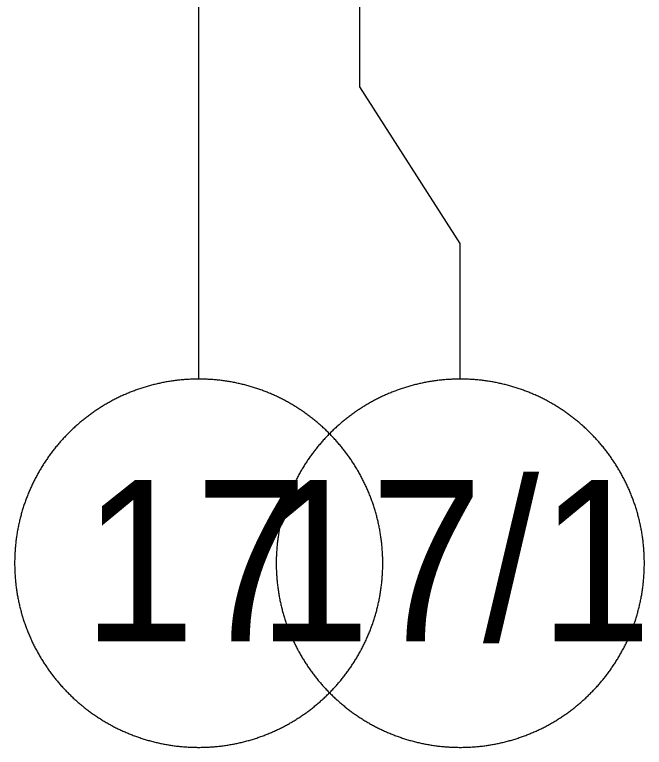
# Model space of a CAD drawing. Header units: millimetres. Extents: x 3914 to 443608, y -156176 to 78197.
# Drawn here: x 375080 to 377817, y -149483 to -146299 of the extents above; entities that cross this region are included whole.
import ezdxf

# ---------------------------------------------------------------- set-up
doc = ezdxf.new("R2010")
doc.units = ezdxf.units.MM
doc.linetypes.add('50_200_ШТРИХ_1Т_ш5_п1_п1_', pattern=[700, 500, -100, 0, -100])
doc.layers.add('Оси', color=7, linetype='Continuous', lineweight=9)
doc.layers.add('Оси-1', color=7, linetype='50_200_ШТРИХ_1Т_ш5_п1_п1_', lineweight=9)
doc.styles.add('Arial', font='arial.ttf', dxfattribs={"width": 0.9, "height": 700})

# ---------------------------------------------------------------- blocks, each defined once
blk = doc.blocks.new('Ось сетки - D8-29747960-Объем проектирования 3 этажа')
at = {"layer": 'Оси-1'}
for start, end in [(360, 180), (180, 360)]:
    blk.add_arc((0, 0), 4, start, end, dxfattribs=at)

msp = doc.modelspace()

# ---------------------------------------------------------------- linework, layer by layer
at = {"layer": 'Оси'}
for points in [[(375879.7, -147882.9), (375879.7, -142882.9), (375879.7, -123578.6), (375879.7, -118578.6)], [(377016.6, -147882.9), (377016.6, -147293), (376579.7, -146612.9), (376579.7, -141612.9), (376579.7, -123578.6), (376579.7, -118578.6)]]:
    msp.add_lwpolyline(points, dxfattribs=at)

# ---------------------------------------------------------------- block references
at = {"layer": 'Оси-1', "xscale": 199.9999999999999, "yscale": 199.9999999999999, "zscale": 199.9999999999999}
for p in [(375879.7, -148682.9), (377016.6, -148682.9)]:
    msp.add_blockref('Ось сетки - D8-29747960-Объем проектирования 3 этажа', p, dxfattribs=at)

# ---------------------------------------------------------------- texts
at = {"layer": 'Оси', "char_height": 700, "attachment_point": 1, "style": 'Arial'}
for s, insert, width in [('17/1', (376136.1, -148321.6), 2121.265), ('17', (375374.5, -148321.6), 1212.151)]:
    msp.add_mtext(s, dxfattribs=dict(at, insert=insert, width=width))

doc.saveas('drawing.dxf')
